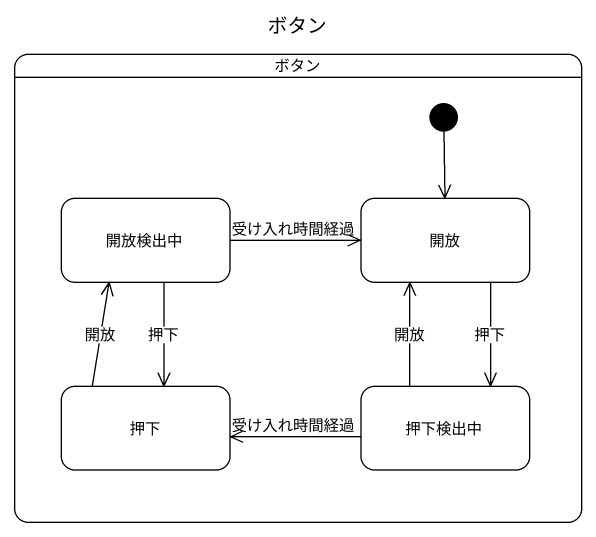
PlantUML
@startuml
title ボタン
hide empty description
state ボタン {
  state 開放検出中
  state 開放
  state 押下
  state 押下検出中
  [*] --> 開放
}
開放検出中 -right-> 開放 : 受け入れ時間経過
開放検出中 --> 押下 : 押下
開放 --> 押下検出中 : 押下
押下 -up-> 開放検出中 : 開放
押下検出中 -up-> 開放 : 開放
押下検出中 -left-> 押下 : 受け入れ時間経過
@enduml
